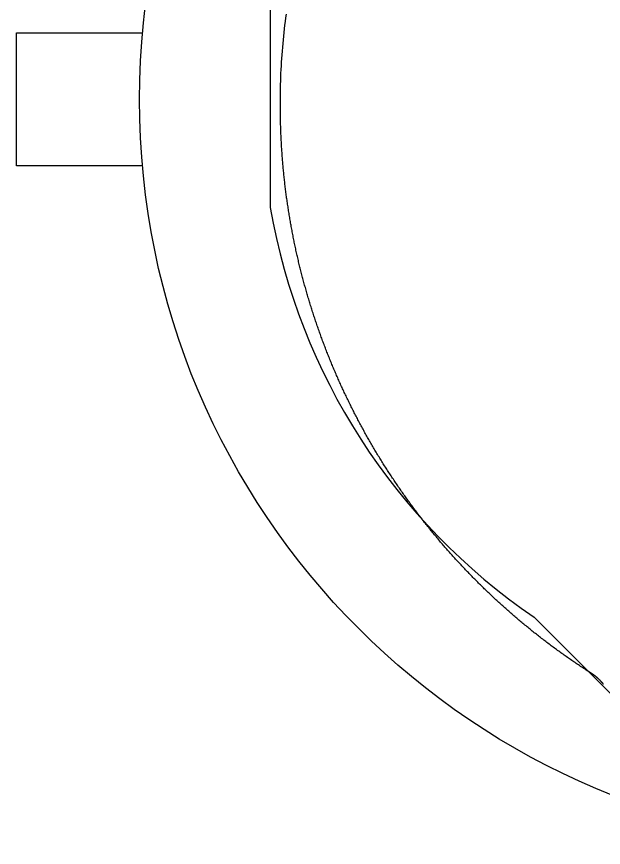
# Model space of a CAD drawing. Header units: millimetres. Extents: x 6107 to 6696, y -7540 to -7123.
# Drawn here: x 6520.7 to 6556.04, y -7367.2 to -7317.21 of the extents above; entities that cross this region are included whole.
import ezdxf

# ---------------------------------------------------------------- set-up
doc = ezdxf.new("R2010")
doc.units = ezdxf.units.MM
doc.header["$LTSCALE"] = 32.67
doc.layers.get('0').update_dxf_attribs({"linetype": 'CONTINUOUS'})
for name, color, linetype in [('BZ', 210, 'CONTINUOUS'), ('ITO', 3, 'CONTINUOUS'), ('sensor', 7, 'CONTINUOUS')]:
    doc.layers.add(name, color=color, linetype=linetype)

msp = doc.modelspace()

# ---------------------------------------------------------------- linework, layer by layer
at = {"color": 1}
msp.add_line((6545.05, -7347.362), (6545.04, -7347.371), dxfattribs=at)
msp.add_line((6545.05, -7347.362), (6545.04, -7347.371), dxfattribs=at)
msp.add_line((6545.05, -7347.362), (6545.04, -7347.371), dxfattribs=at)
msp.add_line((6545.05, -7347.362), (6545.04, -7347.371), dxfattribs=at)
at = {"layer": 'BZ'}
msp.add_lwpolyline([(6556.036, -7357.376), (6556.033, -7357.371), (6556.029, -7357.367), (6556.026, -7357.362), (6556.022, -7357.358), (6556.019, -7357.354), (6556.015, -7357.349), (6556.012, -7357.345), (6556.008, -7357.341), (6556.004, -7357.336), (6556.001, -7357.332), (6555.997, -7357.328), (6555.994, -7357.324), (6555.99, -7357.319), (6555.987, -7357.315), (6555.979, -7357.306), (6555.976, -7357.302), (6555.972, -7357.298), (6555.969, -7357.294), (6555.965, -7357.289), (6555.961, -7357.285), (6555.958, -7357.281), (6555.954, -7357.277), (6555.947, -7357.268), (6555.939, -7357.26), (6555.935, -7357.256), (6555.932, -7357.251), (6555.928, -7357.247), (6555.924, -7357.243), (6555.921, -7357.239), (6555.917, -7357.235), (6555.913, -7357.231), (6555.909, -7357.227), (6555.905, -7357.222), (6555.902, -7357.218), (6555.898, -7357.214), (6555.894, -7357.21), (6555.887, -7357.202), (6555.879, -7357.194), (6555.875, -7357.19), (6555.867, -7357.182), (6555.864, -7357.178), (6555.86, -7357.174), (6555.852, -7357.165), (6555.844, -7357.157), (6555.84, -7357.153), (6555.836, -7357.15), (6555.832, -7357.146), (6555.828, -7357.142), (6555.825, -7357.138), (6555.821, -7357.134), (6555.817, -7357.13), (6555.813, -7357.126), (6555.809, -7357.122), (6555.805, -7357.118), (6555.801, -7357.114), (6555.797, -7357.11), (6555.793, -7357.106), (6555.789, -7357.102), (6555.785, -7357.098), (6555.781, -7357.094), (6555.777, -7357.091), (6555.773, -7357.087), (6555.769, -7357.083), (6555.76, -7357.075), (6555.756, -7357.071), (6555.752, -7357.067), (6555.748, -7357.064), (6555.744, -7357.06), (6555.74, -7357.056), (6555.736, -7357.052), (6555.732, -7357.049), (6555.728, -7357.045), (6555.724, -7357.041), (6555.719, -7357.037), (6555.715, -7357.033), (6555.711, -7357.03), (6555.707, -7357.026), (6555.703, -7357.022), (6555.699, -7357.018), (6555.695, -7357.015), (6555.69, -7357.011), (6555.686, -7357.007), (6555.682, -7357.004), (6555.678, -7357), (6555.669, -7356.993), (6555.665, -7356.989), (6555.661, -7356.985), (6555.657, -7356.982), (6555.652, -7356.978), (6555.648, -7356.975), (6555.644, -7356.971), (6555.639, -7356.967), (6555.635, -7356.964), (6555.631, -7356.96), (6555.627, -7356.957), (6555.622, -7356.953), (6555.618, -7356.949), (6555.614, -7356.946), (6555.609, -7356.942), (6555.605, -7356.939), (6555.596, -7356.932), (6555.592, -7356.928), (6555.583, -7356.921), (6555.579, -7356.918), (6555.575, -7356.914), (6555.57, -7356.911), (6555.566, -7356.907), (6555.562, -7356.904), (6555.557, -7356.9), (6555.553, -7356.897), (6555.548, -7356.893), (6555.544, -7356.89), (6555.539, -7356.887), (6555.535, -7356.883), (6555.526, -7356.876), (6555.522, -7356.873), (6555.517, -7356.87), (6555.508, -7356.863), (6555.499, -7356.856), (6555.495, -7356.853), (6555.49, -7356.85), (6555.486, -7356.846), (6555.481, -7356.843), (6555.477, -7356.84), (6555.472, -7356.837), (6555.468, -7356.833), (6555.463, -7356.83), (6555.458, -7356.827), (6555.454, -7356.824), (6555.45, -7356.82), (6555.44, -7356.814), (6555.431, -7356.808), (6555.422, -7356.801), (6555.417, -7356.798), (6555.413, -7356.795), (6555.408, -7356.792), (6555.403, -7356.788), (6555.399, -7356.785), (6555.394, -7356.782), (6555.39, -7356.779), (6555.385, -7356.776), (6555.38, -7356.773), (6555.376, -7356.77), (6555.371, -7356.767), (6555.362, -7356.761), (6555.357, -7356.758), (6555.352, -7356.755), (6555.343, -7356.748), (6555.338, -7356.745), (6555.333, -7356.742, -0.0001), (6555.333, -7356.742), (6555.266, -7356.699), (6555.198, -7356.656), (6555.131, -7356.613), (6555.064, -7356.569), (6554.996, -7356.526), (6554.929, -7356.482), (6554.862, -7356.438), (6554.795, -7356.394), (6554.728, -7356.35), (6554.661, -7356.305), (6554.595, -7356.261), (6554.528, -7356.216), (6554.461, -7356.172), (6554.395, -7356.127), (6554.329, -7356.082), (6554.262, -7356.037), (6554.196, -7355.992), (6554.13, -7355.946), (6554.064, -7355.901), (6553.998, -7355.855), (6553.932, -7355.809), (6553.867, -7355.764), (6553.801, -7355.718), (6553.735, -7355.671), (6553.67, -7355.625), (6553.605, -7355.579), (6553.539, -7355.532), (6553.474, -7355.486), (6553.409, -7355.439), (6553.344, -7355.392), (6553.279, -7355.345), (6553.214, -7355.298), (6553.149, -7355.25), (6553.085, -7355.203), (6553.02, -7355.155), (6552.956, -7355.108), (6552.891, -7355.06), (6552.827, -7355.012), (6552.763, -7354.964), (6552.699, -7354.916), (6552.635, -7354.867), (6552.571, -7354.819), (6552.507, -7354.77), (6552.444, -7354.722), (6552.38, -7354.673), (6552.317, -7354.624), (6552.253, -7354.575), (6552.19, -7354.526), (6552.127, -7354.476), (6552.064, -7354.427), (6552.001, -7354.377), (6551.938, -7354.328), (6551.875, -7354.278), (6551.812, -7354.228), (6551.75, -7354.178), (6551.687, -7354.128), (6551.625, -7354.077), (6551.562, -7354.027), (6551.5, -7353.976), (6551.438, -7353.926), (6551.376, -7353.875), (6551.314, -7353.824), (6551.252, -7353.773), (6551.191, -7353.722), (6551.129, -7353.67), (6551.068, -7353.619), (6551.006, -7353.567), (6550.945, -7353.516), (6550.884, -7353.464), (6550.823, -7353.412), (6550.762, -7353.36), (6550.701, -7353.308), (6550.64, -7353.255), (6550.579, -7353.203), (6550.519, -7353.151), (6550.458, -7353.098), (6550.398, -7353.045), (6550.338, -7352.992), (6550.278, -7352.939), (6550.217, -7352.886), (6550.158, -7352.833), (6550.098, -7352.78), (6550.038, -7352.726), (6549.978, -7352.673), (6549.919, -7352.619), (6549.859, -7352.565), (6549.8, -7352.511), (6549.741, -7352.457), (6549.682, -7352.403), (6549.623, -7352.349), (6549.564, -7352.294), (6549.505, -7352.24), (6549.446, -7352.185), (6549.388, -7352.13), (6549.329, -7352.075), (6549.271, -7352.02), (6549.213, -7351.965), (6549.155, -7351.91), (6549.097, -7351.855), (6549.039, -7351.799), (6548.981, -7351.744), (6548.923, -7351.688), (6548.866, -7351.632), (6548.808, -7351.576), (6548.751, -7351.52), (6548.694, -7351.464), (6548.637, -7351.408), (6548.58, -7351.352), (6548.523, -7351.295), (6548.466, -7351.239), (6548.409, -7351.182), (6548.353, -7351.125), (6548.296, -7351.068), (6548.24, -7351.011), (6548.184, -7350.954), (6548.128, -7350.897), (6548.072, -7350.839), (6548.016, -7350.782), (6547.96, -7350.724), (6547.904, -7350.667), (6547.849, -7350.609), (6547.793, -7350.551), (6547.738, -7350.493), (6547.683, -7350.435), (6547.628, -7350.377), (6547.573, -7350.318), (6547.518, -7350.26), (6547.463, -7350.201), (6547.409, -7350.143), (6547.354, -7350.084), (6547.3, -7350.025), (6547.245, -7349.966), (6547.191, -7349.907), (6547.137, -7349.848), (6547.083, -7349.788), (6547.029, -7349.729), (6546.976, -7349.669), (6546.922, -7349.61), (6546.869, -7349.55), (6546.815, -7349.49), (6546.762, -7349.43), (6546.709, -7349.37), (6546.656, -7349.31), (6546.603, -7349.25), (6546.551, -7349.189), (6546.498, -7349.129), (6546.445, -7349.068), (6546.393, -7349.007), (6546.341, -7348.947), (6546.289, -7348.886), (6546.237, -7348.825), (6546.185, -7348.764), (6546.133, -7348.702), (6546.081, -7348.641), (6546.03, -7348.58), (6545.978, -7348.518), (6545.927, -7348.457), (6545.876, -7348.395), (6545.825, -7348.333), (6545.774, -7348.271), (6545.723, -7348.209), (6545.673, -7348.147), (6545.622, -7348.085), (6545.572, -7348.022), (6545.521, -7347.96), (6545.471, -7347.897), (6545.421, -7347.835), (6545.371, -7347.772), (6545.321, -7347.709), (6545.272, -7347.646), (6545.222, -7347.583), (6545.173, -7347.52), (6545.123, -7347.457), (6545.074, -7347.394), (6545.025, -7347.33), (6544.976, -7347.267), (6544.927, -7347.203), (6544.879, -7347.14), (6544.83, -7347.076), (6544.782, -7347.012), (6544.733, -7346.948), (6544.685, -7346.884), (6544.637, -7346.82), (6544.589, -7346.755), (6544.542, -7346.691), (6544.494, -7346.627), (6544.446, -7346.562), (6544.399, -7346.497), (6544.352, -7346.433), (6544.305, -7346.368), (6544.257, -7346.303), (6544.211, -7346.238), (6544.164, -7346.173), (6544.117, -7346.107), (6544.071, -7346.042), (6544.024, -7345.977), (6543.978, -7345.911), (6543.932, -7345.846), (6543.886, -7345.78), (6543.84, -7345.714), (6543.794, -7345.648), (6543.749, -7345.583), (6543.703, -7345.517), (6543.658, -7345.45), (6543.613, -7345.384), (6543.568, -7345.318), (6543.523, -7345.252), (6543.478, -7345.185), (6543.433, -7345.118), (6543.389, -7345.052), (6543.344, -7344.985), (6543.3, -7344.918), (6543.256, -7344.851), (6543.212, -7344.784), (6543.168, -7344.717), (6543.124, -7344.65), (6543.081, -7344.583), (6543.037, -7344.515), (6542.994, -7344.448), (6542.951, -7344.381), (6542.908, -7344.313), (6542.865, -7344.245), (6542.822, -7344.177), (6542.779, -7344.11), (6542.737, -7344.042), (6542.694, -7343.974), (6542.652, -7343.906), (6542.61, -7343.837), (6542.568, -7343.769), (6542.526, -7343.701), (6542.484, -7343.632), (6542.442, -7343.564), (6542.401, -7343.495), (6542.36, -7343.426), (6542.318, -7343.358), (6542.277, -7343.289), (6542.237, -7343.22), (6542.196, -7343.151), (6542.155, -7343.082), (6542.115, -7343.013), (6542.074, -7342.943), (6542.034, -7342.874), (6541.994, -7342.805), (6541.954, -7342.735), (6541.914, -7342.665), (6541.874, -7342.596), (6541.835, -7342.526), (6541.795, -7342.456), (6541.756, -7342.386), (6541.717, -7342.316), (6541.678, -7342.246), (6541.639, -7342.176), (6541.601, -7342.106), (6541.562, -7342.036), (6541.523, -7341.965), (6541.485, -7341.895), (6541.447, -7341.824), (6541.409, -7341.754), (6541.371, -7341.683), (6541.333, -7341.613), (6541.296, -7341.542), (6541.258, -7341.471), (6541.221, -7341.4), (6541.184, -7341.329), (6541.147, -7341.258), (6541.11, -7341.187), (6541.073, -7341.115), (6541.037, -7341.044), (6541, -7340.973), (6540.964, -7340.901), (6540.928, -7340.83), (6540.892, -7340.758), (6540.856, -7340.686), (6540.82, -7340.615), (6540.784, -7340.543), (6540.749, -7340.471), (6540.713, -7340.399), (6540.678, -7340.327), (6540.643, -7340.255), (6540.608, -7340.183), (6540.574, -7340.11), (6540.539, -7340.038), (6540.504, -7339.966), (6540.47, -7339.893), (6540.436, -7339.821), (6540.402, -7339.748), (6540.368, -7339.676), (6540.334, -7339.603), (6540.301, -7339.53), (6540.267, -7339.457), (6540.234, -7339.384), (6540.201, -7339.311), (6540.168, -7339.238), (6540.135, -7339.165), (6540.102, -7339.092), (6540.069, -7339.019), (6540.037, -7338.946), (6540.005, -7338.872), (6539.972, -7338.799), (6539.94, -7338.725), (6539.909, -7338.652), (6539.877, -7338.578), (6539.845, -7338.504), (6539.814, -7338.431), (6539.782, -7338.357), (6539.751, -7338.283), (6539.72, -7338.209), (6539.689, -7338.135), (6539.659, -7338.061), (6539.628, -7337.987), (6539.598, -7337.913), (6539.568, -7337.838), (6539.537, -7337.764), (6539.507, -7337.69), (6539.478, -7337.615), (6539.448, -7337.541), (6539.418, -7337.466), (6539.389, -7337.392), (6539.36, -7337.317), (6539.331, -7337.242), (6539.302, -7337.168), (6539.273, -7337.093), (6539.244, -7337.018), (6539.216, -7336.943), (6539.188, -7336.868), (6539.159, -7336.793), (6539.131, -7336.718), (6539.103, -7336.643), (6539.076, -7336.568), (6539.048, -7336.492), (6539.021, -7336.417), (6538.993, -7336.342), (6538.966, -7336.266), (6538.939, -7336.191), (6538.912, -7336.115), (6538.886, -7336.04), (6538.859, -7335.964), (6538.833, -7335.888), (6538.806, -7335.813), (6538.78, -7335.737), (6538.754, -7335.661), (6538.728, -7335.585), (6538.703, -7335.509), (6538.677, -7335.433), (6538.652, -7335.357), (6538.627, -7335.281), (6538.602, -7335.205), (6538.577, -7335.129), (6538.552, -7335.052), (6538.527, -7334.976), (6538.503, -7334.9), (6538.479, -7334.823), (6538.455, -7334.747), (6538.431, -7334.67), (6538.407, -7334.594), (6538.383, -7334.517), (6538.36, -7334.441), (6538.336, -7334.364), (6538.313, -7334.287), (6538.29, -7334.21), (6538.267, -7334.134), (6538.244, -7334.057), (6538.222, -7333.98), (6538.199, -7333.903), (6538.177, -7333.826), (6538.155, -7333.749), (6538.133, -7333.672), (6538.111, -7333.595), (6538.089, -7333.517), (6538.067, -7333.44), (6538.046, -7333.363), (6538.025, -7333.286), (6538.004, -7333.208), (6537.983, -7333.131), (6537.962, -7333.054), (6537.941, -7332.976), (6537.921, -7332.899), (6537.9, -7332.821), (6537.88, -7332.743), (6537.86, -7332.666), (6537.84, -7332.588), (6537.821, -7332.51), (6537.801, -7332.433), (6537.782, -7332.355), (6537.762, -7332.277), (6537.743, -7332.199), (6537.724, -7332.121), (6537.706, -7332.043), (6537.687, -7331.965), (6537.669, -7331.887), (6537.65, -7331.809), (6537.632, -7331.731), (6537.614, -7331.653), (6537.596, -7331.575), (6537.578, -7331.497), (6537.561, -7331.419), (6537.543, -7331.34), (6537.526, -7331.262), (6537.509, -7331.184), (6537.492, -7331.105), (6537.475, -7331.027), (6537.459, -7330.949), (6537.442, -7330.87), (6537.426, -7330.792), (6537.41, -7330.713), (6537.394, -7330.635), (6537.378, -7330.556), (6537.362, -7330.477), (6537.347, -7330.399), (6537.331, -7330.32), (6537.316, -7330.241), (6537.301, -7330.163), (6537.286, -7330.084), (6537.271, -7330.005), (6537.257, -7329.926), (6537.242, -7329.847), (6537.228, -7329.769), (6537.214, -7329.69), (6537.2, -7329.611), (6537.186, -7329.532), (6537.173, -7329.453), (6537.159, -7329.374), (6537.146, -7329.295), (6537.133, -7329.216), (6537.119, -7329.136), (6537.107, -7329.057), (6537.094, -7328.978), (6537.081, -7328.899), (6537.069, -7328.82), (6537.057, -7328.741), (6537.045, -7328.661), (6537.033, -7328.582), (6537.021, -7328.503), (6537.009, -7328.423), (6536.998, -7328.344), (6536.986, -7328.265), (6536.975, -7328.185), (6536.964, -7328.106), (6536.953, -7328.027), (6536.943, -7327.947), (6536.932, -7327.868), (6536.922, -7327.788), (6536.912, -7327.709), (6536.902, -7327.629), (6536.892, -7327.55), (6536.882, -7327.47), (6536.872, -7327.39), (6536.863, -7327.311), (6536.854, -7327.231), (6536.845, -7327.151), (6536.836, -7327.072), (6536.827, -7326.992), (6536.818, -7326.912), (6536.81, -7326.833), (6536.802, -7326.753), (6536.793, -7326.673), (6536.785, -7326.593), (6536.778, -7326.514), (6536.77, -7326.434), (6536.762, -7326.354), (6536.755, -7326.274), (6536.748, -7326.194), (6536.741, -7326.115), (6536.734, -7326.035), (6536.727, -7325.955), (6536.721, -7325.875), (6536.714, -7325.795), (6536.708, -7325.715), (6536.702, -7325.635), (6536.696, -7325.555), (6536.69, -7325.475), (6536.684, -7325.395), (6536.679, -7325.315), (6536.674, -7325.235), (6536.668, -7325.155), (6536.663, -7325.075), (6536.659, -7324.995), (6536.654, -7324.915), (6536.649, -7324.835), (6536.645, -7324.755), (6536.641, -7324.675), (6536.637, -7324.595), (6536.633, -7324.515), (6536.629, -7324.435), (6536.626, -7324.355), (6536.622, -7324.275), (6536.619, -7324.195), (6536.616, -7324.114), (6536.613, -7324.034), (6536.61, -7323.954), (6536.608, -7323.874), (6536.605, -7323.794), (6536.603, -7323.714), (6536.601, -7323.634), (6536.599, -7323.554), (6536.597, -7323.473), (6536.595, -7323.393), (6536.594, -7323.313), (6536.592, -7323.233), (6536.591, -7323.153), (6536.59, -7323.073), (6536.589, -7322.993), (6536.589, -7322.912), (6536.588, -7322.832), (6536.588, -7322.752), (6536.588, -7322.672), (6536.587, -7322.592), (6536.588, -7322.512), (6536.588, -7322.431), (6536.588, -7322.351), (6536.589, -7322.271), (6536.589, -7322.191), (6536.59, -7321.968), (6536.592, -7321.744), (6536.596, -7321.52), (6536.6, -7321.296), (6536.607, -7321.072), (6536.614, -7320.848), (6536.623, -7320.625), (6536.633, -7320.401), (6536.645, -7320.177), (6536.658, -7319.953), (6536.673, -7319.73), (6536.688, -7319.506), (6536.706, -7319.283), (6536.724, -7319.06), (6536.744, -7318.836), (6536.765, -7318.613), (6536.788, -7318.39), (6536.812, -7318.168), (6536.837, -7317.945), (6536.864, -7317.723), (6536.892, -7317.5), (6536.922, -7317.278), (6536.952, -7317.056)], format="xyb", dxfattribs=at)
at = {"layer": 'ITO', "color": 7, "true_color": 0xffffff}
msp.add_lwpolyline([(6528.282, -7326.197), (6520.703, -7326.197), (6520.703, -7318.197), (6528.282, -7318.197)], dxfattribs=at)
at = {"layer": 'ITO', "color": 251, "true_color": 0x636466}
msp.add_circle((6573.103, -7322.197), 45, dxfattribs=at)
at = {"layer": 'sensor', "color": 0}
msp.add_lwpolyline([(6586.319, -7361.161, 0.198912), (6586.672, -7361.014), (6594.341, -7353.345, 0.202419), (6610.237, -7328.705), (6610.237, -7315.688, 0.293118), (6582.678, -7285.733), (6563.529, -7285.733, 0.293118), (6535.969, -7315.688), (6535.969, -7328.705, 0.202419), (6551.866, -7353.345), (6559.534, -7361.014, 0.198912), (6559.888, -7361.161)], format="xyb", close=True, dxfattribs=at)
msp.add_lwpolyline([(6586.319, -7361.161, 0.198912), (6586.672, -7361.014), (6594.341, -7353.345, 0.202419), (6610.237, -7328.705), (6610.237, -7315.688, 0.293118), (6582.678, -7285.733), (6563.529, -7285.733, 0.293118), (6535.969, -7315.688), (6535.969, -7328.705, 0.202419), (6551.866, -7353.345), (6559.534, -7361.014, 0.198912), (6559.888, -7361.161)], format="xyb", close=True, dxfattribs=at)

doc.saveas('drawing.dxf')
